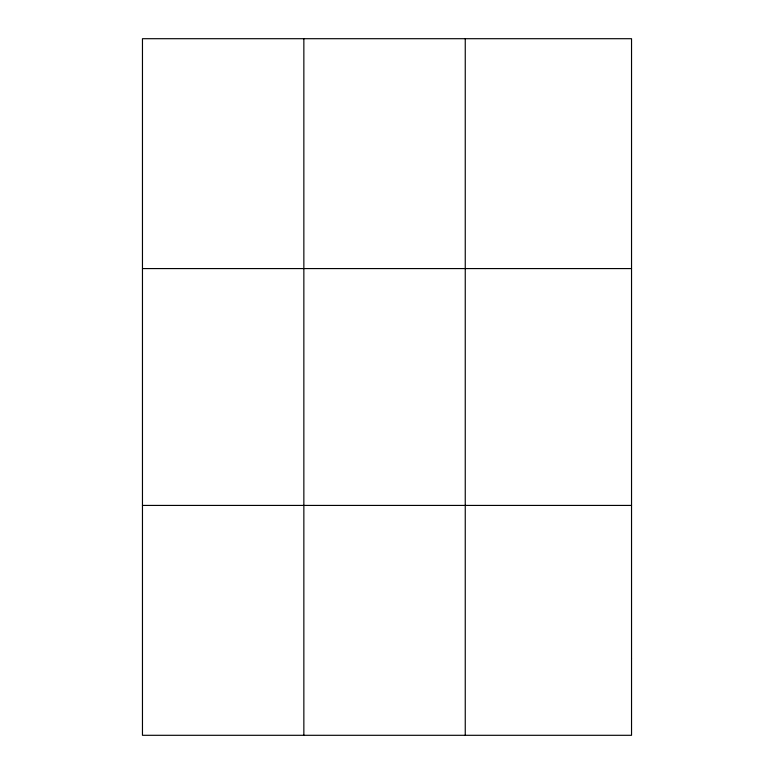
<?xml version="1.0" encoding="UTF-8"?>
<svg xmlns="http://www.w3.org/2000/svg" width="774" height="774" viewBox="0 0 774 774"><rect width="100%" height="100%" fill="white"/><g stroke="black" fill="none" stroke-linecap="round" stroke-linejoin="round"><path stroke-width="1.16" d="M303.853 735.3L303.853 38.7M465.251 735.3L465.251 38.7M142.464 268.578L631.536 268.578M142.464 505.422L631.536 505.422M631.536 658.674L631.536 735.3L142.464 735.3L142.464 38.7L631.536 38.7L631.536 658.674"/></g></svg>
